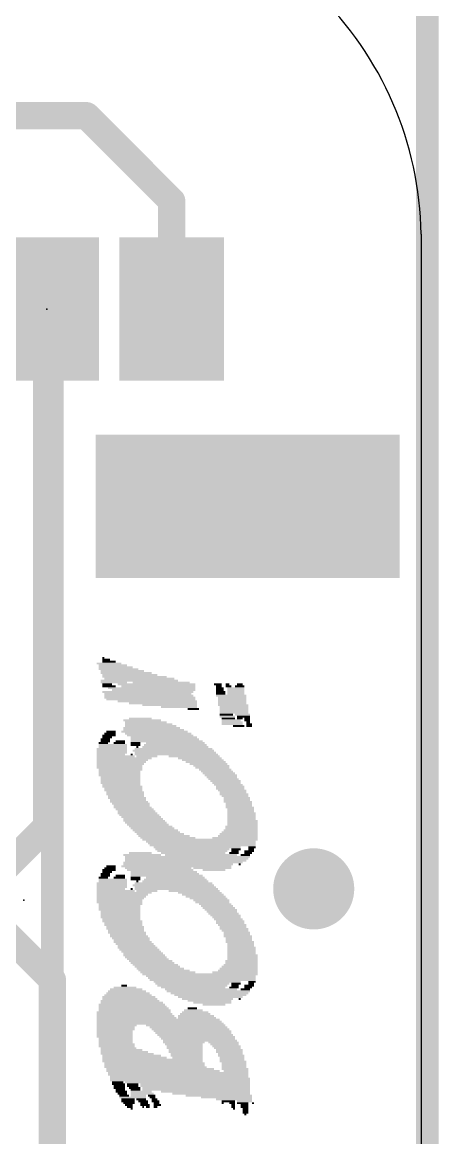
# Model space of a CAD drawing. Extents: x -30.9 to 32.9, y -36.3 to 40.7.
# Drawn here: x 20.87 to 25.53, y 7 to 19.46 of the extents above; entities that cross this region are included whole.
import ezdxf

# ---------------------------------------------------------------- set-up
doc = ezdxf.new("R2010")
doc.units = 0
for name, color, linetype in [('1', 12, 'CONTINUOUS'), ('16', 5, 'CONTINUOUS'), ('18', 110, 'CONTINUOUS'), ('20', 53, 'CONTINUOUS'), ('200', 132, 'CONTINUOUS'), ('23', 40, 'CONTINUOUS'), ('47', 253, 'CONTINUOUS')]:
    doc.layers.add(name, color=color, linetype=linetype)

# ---------------------------------------------------------------- blocks, each defined once
blk = doc.blocks.new('RECT')
blk.add_solid([(-0.5, -0.5), (0.5, -0.5), (-0.5, 0.5), (0.5, 0.5)])
blk = doc.blocks.new('ROUNDV')
at = {"const_width": 0.5}
blk.add_lwpolyline([(0, -0.25, 1), (0, 0.25, 1), (0, -0.25)], format="xyb", dxfattribs=at)

msp = doc.modelspace()

# ---------------------------------------------------------------- linework, layer by layer
at = {"layer": '1'}
for points, const_width in [([(25.4, 30.099), (25.4, -17.272)], 0.254), ([(11.1324, 18.415), (21.59, 18.415)], 0.3048), ([(21.59, 18.415), (22.5425, 17.4625)], 0.3048), ([(22.5425, 17.4625), (22.5425, 16.256)], 0.3048), ([(21.1455, 16.256), (21.1455, 10.4775)], 0.3048), ([(21.1455, 10.4775), (20.32, 9.652)], 0.3048), ([(21.209, 8.763), (20.32, 9.652)], 0.3048), ([(21.209, 8.763), (21.209, 3.0726)], 0.3048)]:
    msp.add_lwpolyline(points, dxfattribs=dict(at, const_width=const_width))
at = {"layer": '1', "const_width": 0.1524}
for points in [[(21.6439, 18.4689, 1), (21.5361, 18.3611)], [(21.59, 18.3388, 1), (21.59, 18.4912)], [(22.6187, 17.4625, 1), (22.4663, 17.4625)], [(22.4886, 17.4086, 1), (22.5964, 17.5164)], [(21.2217, 16.256, 1), (21.0693, 16.256)], [(22.4663, 16.256, 1), (22.6187, 16.256)], [(21.1994, 10.4236, 1), (21.0916, 10.5314)], [(21.0693, 10.4775, 1), (21.2217, 10.4775)], [(21.2852, 8.763, 1), (21.1328, 8.763)], [(21.1551, 8.7091, 1), (21.2629, 8.8169)]]:
    msp.add_lwpolyline(points, format="xyb", dxfattribs=at)
at = {"layer": '16', "const_width": 0.254}
for points in [[(25.4, 30.099), (25.4, -17.272)], [(21.209, 15.621), (13.716, 23.114)], [(21.209, -9.271), (21.209, 15.621)]]:
    msp.add_lwpolyline(points, dxfattribs=at)
at = {"layer": '16', "const_width": 0.127}
for points in [[(21.2725, 15.621, 1), (21.1455, 15.621)], [(21.1641, 15.5761, 1), (21.2539, 15.6659)]]:
    msp.add_lwpolyline(points, format="xyb", dxfattribs=at)
at = {"layer": '20'}
msp.add_line((25.3313, 17.0914), (25.3313, -12.9114), dxfattribs=at)
msp.add_arc((21.4959, 17.0302), 3.8359, 0.9145, 45.978, dxfattribs=at)
at = {"layer": '23'}
for p in [(21.1455, 16.256), (20.8915, 9.652)]:
    msp.add_point(p, dxfattribs=at)
at = {"layer": '47', "const_width": 0.13}
msp.add_lwpolyline([(25.4, -9.017), (25.4, 36.621)], dxfattribs=at)

# ---------------------------------------------------------------- block references
at = {"layer": '1'}
for p, xscale, yscale in [((21.1455, 16.256), 1.1684, 1.6002), ((22.5425, 16.256), 1.1684, 1.6002), ((23.3915, 14.052), 3.4, 1.6)]:
    msp.add_blockref('RECT', p, dxfattribs=dict(at, xscale=xscale, yscale=yscale))
at = {"layer": '18', "xscale": 0.9064, "yscale": 0.9064}
msp.add_blockref('ROUNDV', (24.13, 9.779), dxfattribs=at)
msp.add_blockref('ROUNDV', (24.13, 9.779), dxfattribs=at)
at = {"layer": '200', "yscale": 0.0212}
for p, xscale in [((21.7786, 12.3596), 0.0212), ((21.8104, 12.3385), 0.0847), ((21.8421, 12.2961), 0.2752), ((21.8844, 12.275), 0.3175), ((21.9162, 12.2538), 0.381), ((21.9479, 12.2326), 0.4445), ((21.9903, 12.2115), 0.4868), ((21.8421, 12.3173), 0.1482), ((22.0326, 12.1903), 0.5715), ((21.895, 12.0845), 0.2963), ((22.1808, 12.1057), 0.8678), ((22.0749, 12.1691), 0.6138), ((22.1279, 12.148), 0.7196), ((22.1808, 12.1268), 0.7831), ((22.4242, 12.0845), 0.635), ((21.8209, 12.0633), 0.1058), ((21.8421, 12.0422), 0.1482), ((22.276, 11.9787), 1.016), ((22.276, 11.9575), 0.9736), ((22.3183, 12.021), 0.9736), ((22.3395, 11.9998), 0.9313), ((22.3713, 12.0633), 0.8678), ((22.3924, 12.0422), 0.8255), ((23.0591, 12.0633), 0.0847), ((23.0697, 12.0422), 0.0635), ((23.0803, 12.021), 0.0847), ((23.0803, 11.9998), 0.0847), ((23.0909, 11.9787), 0.1058), ((23.0909, 11.9575), 0.1058), ((23.165, 12.0633), 0.0423), ((23.1756, 12.0422), 0.0635), ((23.2602, 12.021), 0.1905), ((23.2602, 11.9998), 0.1905), ((23.2602, 11.9787), 0.1905), ((23.2602, 11.9575), 0.1905), ((23.3026, 12.0422), 0.1058), ((23.3026, 12.0633), 0.0635), ((22.2866, 11.9363), 0.9948), ((22.2972, 11.9152), 1.016), ((22.3078, 11.894), 0.9948), ((22.3818, 11.8728), 0.889), ((22.4453, 11.8517), 0.762), ((22.5194, 11.8305), 0.6138), ((23.2073, 11.9363), 0.3387), ((23.2179, 11.9152), 0.3175), ((23.2179, 11.894), 0.3175), ((23.2179, 11.8728), 0.3175), ((23.2179, 11.8517), 0.3175), ((23.2285, 11.8305), 0.3387), ((22.6252, 11.8093), 0.4022), ((22.784, 11.7882), 0.127), ((23.2391, 11.8093), 0.3175), ((23.2391, 11.7882), 0.3175), ((23.2391, 11.767), 0.3175), ((23.2391, 11.7458), 0.3175), ((23.1544, 11.7247), 0.1482), ((23.165, 11.7035), 0.1693), ((23.3343, 11.7247), 0.1693), ((23.3449, 11.7035), 0.1482), ((22.2125, 11.6612), 0.4233), ((22.3183, 11.5765), 0.635), ((22.2548, 11.64), 0.4657), ((22.2866, 11.6188), 0.5291), ((22.3078, 11.5977), 0.5715), ((22.1913, 11.6823), 0.254), ((23.2073, 11.6612), 0.2117), ((23.1756, 11.6823), 0.1482), ((23.2179, 11.64), 0.2328), ((23.2179, 11.6188), 0.2328), ((23.292, 11.5977), 0.127), ((23.3026, 11.6823), 0.0635), ((23.3872, 11.6823), 0.0635), ((23.3872, 11.6612), 0.0635), ((23.3978, 11.64), 0.0423), ((23.4084, 11.6188), 0.0635), ((23.4084, 11.5977), 0.0635), ((21.8421, 11.4918), 0.1482), ((21.8209, 11.4707), 0.1058), ((21.8527, 11.513), 0.127), ((21.8633, 11.5342), 0.1058), ((22.3501, 11.5342), 0.7408), ((22.3395, 11.5553), 0.6773), ((22.3924, 11.513), 0.7408), ((22.4136, 11.4918), 0.7408), ((22.4559, 11.4707), 0.7408), ((21.8739, 11.3437), 0.3387), ((21.8844, 11.386), 0.3175), ((21.8844, 11.3648), 0.3175), ((21.7786, 11.4072), 0.1058), ((21.7998, 11.4495), 0.1058), ((21.7998, 11.4283), 0.1058), ((21.9585, 11.4072), 0.127), ((21.9691, 11.4283), 0.1058), ((22.4665, 11.4495), 0.762), ((22.1384, 11.4072), 0.1058), ((22.1384, 11.386), 0.1058), ((22.4877, 11.4283), 0.8043), ((22.5617, 11.3437), 0.8678), ((22.1596, 11.3648), 0.0212), ((22.5829, 11.3648), 0.7408), ((22.5829, 11.386), 0.6985), ((22.5829, 11.4072), 0.6561), ((21.8739, 11.3225), 0.3387), ((21.8739, 11.3013), 0.3387), ((21.8633, 11.2802), 0.3175), ((22.0114, 11.2378), 0.6138), ((21.9162, 11.259), 0.4233), ((21.9903, 11.2167), 0.5715), ((22.0961, 11.2802), 0.0212), ((22.5617, 11.3225), 0.9101), ((22.5829, 11.3013), 0.9101), ((22.5935, 11.2802), 0.9313), ((22.2654, 11.259), 0.2328), ((22.7946, 11.259), 0.5715), ((22.8581, 11.2378), 0.4868), ((22.8898, 11.2167), 0.4656), ((21.9585, 11.1532), 0.508), ((21.9585, 11.132), 0.508), ((21.9797, 11.1955), 0.5503), ((21.9691, 11.1744), 0.5291), ((21.9691, 11.1109), 0.4868), ((21.9585, 11.0897), 0.4656), ((22.9216, 11.1955), 0.4445), ((22.9533, 11.1744), 0.4233), ((22.9851, 11.1532), 0.4021), ((22.9956, 11.132), 0.381), ((23.0274, 11.1109), 0.3598), ((23.0486, 11.0897), 0.3598), ((21.9585, 11.0685), 0.4656), ((21.9585, 11.0474), 0.4656), ((21.9691, 11.0262), 0.4445), ((21.9691, 11.005), 0.4445), ((21.9691, 10.9839), 0.4445), ((21.9691, 10.9627), 0.4445), ((23.0697, 11.0685), 0.3598), ((23.0909, 11.0474), 0.3598), ((23.1015, 11.0262), 0.3387), ((23.1226, 11.005), 0.3387), ((23.1438, 10.9839), 0.3387), ((23.1544, 10.9627), 0.3175), ((21.9797, 10.9415), 0.4233), ((21.9903, 10.9204), 0.4445), ((22.0009, 10.8992), 0.4233), ((22.0009, 10.878), 0.4233), ((22.022, 10.8569), 0.4233), ((22.022, 10.8357), 0.4233), ((23.1756, 10.9415), 0.3175), ((23.1967, 10.9204), 0.3175), ((23.1967, 10.8992), 0.3175), ((23.2179, 10.878), 0.3175), ((23.2285, 10.8569), 0.2963), ((23.2391, 10.8357), 0.3175), ((22.0326, 10.8145), 0.4022), ((22.0432, 10.7934), 0.4233), ((22.0538, 10.7722), 0.4022), ((22.0644, 10.751), 0.4233), ((22.0855, 10.7299), 0.4233), ((22.0961, 10.7087), 0.4022), ((23.2496, 10.8145), 0.2963), ((23.2708, 10.7934), 0.2963), ((23.2708, 10.7722), 0.2963), ((23.2814, 10.751), 0.3175), ((23.292, 10.7299), 0.2963), ((23.292, 10.7087), 0.2963), ((22.1067, 10.6875), 0.4233), ((22.1279, 10.6664), 0.4233), ((22.149, 10.6452), 0.4233), ((22.1596, 10.624), 0.4445), ((22.1808, 10.6029), 0.4445), ((22.2019, 10.5817), 0.4445), ((23.3026, 10.6875), 0.3175), ((23.3131, 10.6664), 0.2963), ((23.3131, 10.6452), 0.2963), ((23.3237, 10.624), 0.3175), ((23.3237, 10.6029), 0.3175), ((23.3237, 10.5817), 0.3175), ((22.2231, 10.5605), 0.4445), ((22.2337, 10.5394), 0.4657), ((22.2548, 10.5182), 0.4657), ((22.276, 10.497), 0.4657), ((22.3078, 10.4759), 0.4868), ((23.3237, 10.4759), 0.3598), ((23.3237, 10.5605), 0.3175), ((23.3343, 10.5394), 0.3387), ((23.3343, 10.5182), 0.3387), ((23.3343, 10.497), 0.3387), ((22.3289, 10.4547), 0.4868), ((22.3607, 10.4336), 0.508), ((22.3818, 10.4124), 0.508), ((22.4136, 10.3912), 0.5291), ((22.4559, 10.3701), 0.5715), ((22.4983, 10.3489), 0.6138), ((23.2496, 10.3489), 0.508), ((23.2814, 10.3701), 0.4445), ((23.292, 10.3912), 0.4233), ((23.3026, 10.4124), 0.4022), ((23.3131, 10.4336), 0.381), ((23.3237, 10.4547), 0.3598), ((22.8581, 10.3277), 1.2911), ((22.8687, 10.3066), 1.2276), ((22.8792, 10.2854), 1.2065), ((22.8898, 10.2642), 1.1853), ((22.8263, 10.2431), 0.9736), ((22.7734, 10.2219), 0.8255), ((23.2602, 10.2219), 0.1058), ((23.4401, 10.2431), 0.0847), ((23.4295, 10.2219), 0.0635), ((22.2125, 10.1584), 0.4233), ((22.7099, 10.1161), 1.3758), ((22.6993, 10.0949), 1.3546), ((22.7205, 10.1372), 1.3969), ((22.1913, 10.1796), 0.254), ((22.7734, 10.2007), 0.7831), ((22.784, 10.1796), 0.7196), ((22.8687, 10.1584), 0.8043), ((23.2391, 10.1796), 0.1058), ((23.2496, 10.2007), 0.0847), ((23.3661, 10.1584), 0.1058), ((23.4084, 10.2007), 0.1058), ((23.3978, 10.1796), 0.0847), ((21.8421, 9.9891), 0.1482), ((21.8209, 9.9679), 0.1058), ((21.8527, 10.0102), 0.127), ((21.8633, 10.0314), 0.1058), ((22.5935, 10.0314), 1.2276), ((22.6676, 10.0737), 1.3335), ((22.6147, 10.0526), 1.2276), ((22.3924, 10.0102), 0.7408), ((22.4136, 9.9891), 0.7408), ((22.4559, 9.9679), 0.7408), ((22.9956, 10.0102), 0.4233), ((23.0168, 9.9891), 0.254), ((23.3026, 10.0526), 0.0212), ((21.8739, 9.8409), 0.3387), ((21.8844, 9.8832), 0.3175), ((21.8844, 9.8621), 0.3175), ((21.7786, 9.9044), 0.1058), ((21.7998, 9.9467), 0.1058), ((21.7998, 9.9256), 0.1058), ((21.9585, 9.9044), 0.127), ((21.9691, 9.9256), 0.1058), ((22.4665, 9.9467), 0.762), ((22.1384, 9.9044), 0.1058), ((22.1384, 9.8832), 0.1058), ((22.4877, 9.9256), 0.8043), ((22.5617, 9.8409), 0.8678), ((22.1596, 9.8621), 0.0212), ((22.5829, 9.8621), 0.7408), ((22.5829, 9.8832), 0.6985), ((22.5829, 9.9044), 0.6561), ((21.8739, 9.8197), 0.3387), ((21.8739, 9.7986), 0.3387), ((21.8633, 9.7774), 0.3175), ((22.0114, 9.7351), 0.6138), ((21.9162, 9.7562), 0.4233), ((21.9903, 9.7139), 0.5715), ((22.0961, 9.7774), 0.0212), ((22.5617, 9.8197), 0.9101), ((22.5829, 9.7986), 0.9101), ((22.5935, 9.7774), 0.9313), ((22.2654, 9.7562), 0.2328), ((22.7946, 9.7562), 0.5715), ((22.8581, 9.7351), 0.4868), ((22.8898, 9.7139), 0.4656), ((21.9585, 9.6504), 0.508), ((21.9585, 9.6292), 0.508), ((21.9797, 9.6927), 0.5503), ((21.9691, 9.6716), 0.5291), ((21.9691, 9.6081), 0.4868), ((21.9585, 9.5869), 0.4656), ((22.9216, 9.6927), 0.4445), ((22.9533, 9.6716), 0.4233), ((22.9851, 9.6504), 0.4021), ((22.9956, 9.6292), 0.381), ((23.0274, 9.6081), 0.3598), ((23.0486, 9.5869), 0.3598), ((21.9585, 9.5658), 0.4656), ((21.9585, 9.5446), 0.4656), ((21.9691, 9.5234), 0.4445), ((21.9691, 9.5023), 0.4445), ((21.9691, 9.4811), 0.4445), ((21.9691, 9.4599), 0.4445), ((23.0697, 9.5658), 0.3598), ((23.0909, 9.5446), 0.3598), ((23.1015, 9.5234), 0.3387), ((23.1226, 9.5023), 0.3387), ((23.1438, 9.4811), 0.3387), ((23.1544, 9.4599), 0.3175), ((21.9797, 9.4388), 0.4233), ((21.9903, 9.4176), 0.4445), ((22.0009, 9.3964), 0.4233), ((22.0009, 9.3753), 0.4233), ((22.022, 9.3541), 0.4233), ((23.1756, 9.4388), 0.3175), ((23.1967, 9.4176), 0.3175), ((23.1967, 9.3964), 0.3175), ((23.2179, 9.3753), 0.3175), ((23.2285, 9.3541), 0.2963), ((22.022, 9.3329), 0.4233), ((22.0326, 9.3118), 0.4022), ((22.0432, 9.2906), 0.4233), ((22.0538, 9.2694), 0.4022), ((22.0644, 9.2483), 0.4233), ((22.0855, 9.2271), 0.4233), ((23.2391, 9.3329), 0.3175), ((23.2496, 9.3118), 0.2963), ((23.2708, 9.2906), 0.2963), ((23.2708, 9.2694), 0.2963), ((23.2814, 9.2483), 0.3175), ((23.292, 9.2271), 0.2963), ((22.0961, 9.2059), 0.4022), ((22.1067, 9.1848), 0.4233), ((22.1279, 9.1636), 0.4233), ((22.149, 9.1424), 0.4233), ((22.1596, 9.1213), 0.4445), ((22.1808, 9.1001), 0.4445), ((23.292, 9.2059), 0.2963), ((23.3026, 9.1848), 0.3175), ((23.3131, 9.1636), 0.2963), ((23.3131, 9.1424), 0.2963), ((23.3237, 9.1213), 0.3175), ((23.3237, 9.1001), 0.3175), ((22.2019, 9.0789), 0.4445), ((22.2231, 9.0578), 0.4445), ((22.2337, 9.0366), 0.4657), ((22.2548, 9.0154), 0.4657), ((22.276, 8.9943), 0.4657), ((22.3078, 8.9731), 0.4868), ((23.3237, 8.9731), 0.3598), ((23.3237, 9.0789), 0.3175), ((23.3237, 9.0578), 0.3175), ((23.3343, 9.0366), 0.3387), ((23.3343, 9.0154), 0.3387), ((23.3343, 8.9943), 0.3387), ((22.3289, 8.9519), 0.4868), ((22.3607, 8.9308), 0.508), ((22.3818, 8.9096), 0.508), ((22.4136, 8.8884), 0.5291), ((22.4559, 8.8673), 0.5715), ((22.4983, 8.8461), 0.6138), ((23.2496, 8.8461), 0.508), ((23.2814, 8.8673), 0.4445), ((23.292, 8.8884), 0.4233), ((23.3026, 8.9096), 0.4022), ((23.3131, 8.9308), 0.381), ((23.3237, 8.9519), 0.3598), ((22.8581, 8.8249), 1.2911), ((22.8687, 8.8038), 1.2276), ((22.8792, 8.7826), 1.2065), ((22.8898, 8.7614), 1.1853), ((22.8263, 8.7403), 0.9736), ((22.7734, 8.7191), 0.8255), ((23.2602, 8.7191), 0.1058), ((23.4401, 8.7403), 0.0847), ((23.4295, 8.7191), 0.0635), ((22.0538, 8.5921), 0.5291), ((22.0538, 8.6133), 0.4868), ((22.0432, 8.6345), 0.4233), ((22.0326, 8.6556), 0.3598), ((22.022, 8.6768), 0.254), ((22.0114, 8.698), 0.0635), ((22.7734, 8.698), 0.7831), ((22.784, 8.6768), 0.7196), ((22.8687, 8.6556), 0.8043), ((22.9533, 8.6345), 0.9313), ((22.9639, 8.6133), 0.8678), ((22.9745, 8.5921), 0.8043), ((23.2391, 8.6768), 0.1058), ((23.2496, 8.698), 0.0847), ((23.3661, 8.6556), 0.1058), ((23.4084, 8.698), 0.1058), ((23.3978, 8.6768), 0.0847), ((22.0961, 8.4863), 0.7408), ((22.1067, 8.4651), 0.762), ((22.0749, 8.5286), 0.6561), ((22.0961, 8.5075), 0.6985), ((22.0749, 8.5498), 0.6138), ((22.0644, 8.571), 0.5926), ((22.9745, 8.571), 0.7196), ((22.9427, 8.5498), 0.5715), ((22.9639, 8.5286), 0.4868), ((22.9956, 8.5075), 0.4233), ((23.0168, 8.4863), 0.254), ((23.3026, 8.5498), 0.0212), ((22.1384, 8.3593), 0.8678), ((22.149, 8.3381), 0.889), ((22.1173, 8.4016), 0.8255), ((22.1279, 8.3805), 0.8466), ((22.1173, 8.444), 0.7831), ((22.1279, 8.4228), 0.8043), ((22.8157, 8.3593), 0.4022), ((22.8263, 8.3381), 0.4233), ((22.8052, 8.3805), 0.3387), ((22.8052, 8.4016), 0.2963), ((22.784, 8.4228), 0.2117), ((22.7734, 8.444), 0.1058), ((22.3924, 8.317), 1.3758), ((22.403, 8.2958), 1.3969), ((22.4136, 8.2746), 1.4181), ((21.9268, 8.2535), 0.4445), ((21.9162, 8.2323), 0.4233), ((22.6993, 8.2535), 0.889), ((22.7311, 8.2323), 0.8678), ((21.9056, 8.19), 0.4022), ((21.9056, 8.1688), 0.4022), ((21.9056, 8.1476), 0.4022), ((21.9056, 8.1265), 0.4022), ((21.9162, 8.2111), 0.4233), ((21.9162, 8.1053), 0.381), ((22.7522, 8.2111), 0.8678), ((22.7734, 8.19), 0.8678), ((22.784, 8.1688), 0.8466), ((22.8052, 8.1476), 0.8466), ((22.8263, 8.1265), 0.8466), ((22.8369, 8.1053), 0.8255), ((21.9162, 8.0841), 0.381), ((21.9162, 8.063), 0.381), ((21.9268, 8.0418), 0.4022), ((21.9268, 8.0206), 0.4022), ((21.9479, 7.9995), 0.4022), ((21.9797, 7.9783), 0.4656), ((22.8581, 8.0841), 0.8255), ((22.6782, 8.063), 0.4656), ((22.6782, 8.0418), 0.4233), ((22.6887, 8.0206), 0.4022), ((22.6887, 7.9995), 0.4022), ((22.6993, 7.9783), 0.381), ((23.1226, 8.063), 0.3387), ((23.1332, 8.0418), 0.3175), ((23.1544, 8.0206), 0.3175), ((23.165, 7.9995), 0.2963), ((23.1861, 7.9783), 0.2963), ((22.0114, 7.9571), 0.5291), ((22.0432, 7.936), 0.5926), ((22.0961, 7.9148), 0.6561), ((22.3289, 7.8725), 1.1218), ((22.3289, 7.8513), 1.1218), ((22.1279, 7.8937), 0.7196), ((22.6993, 7.9571), 0.381), ((22.7099, 7.936), 0.3598), ((22.7099, 7.9148), 0.3598), ((22.7205, 7.8937), 0.3387), ((23.1861, 7.9571), 0.2963), ((23.1967, 7.936), 0.2752), ((23.2073, 7.9148), 0.2963), ((23.2179, 7.8937), 0.2752), ((23.2179, 7.8725), 0.2752), ((23.2285, 7.8513), 0.2963), ((22.3501, 7.8302), 1.1218), ((22.3501, 7.809), 1.1218), ((22.3607, 7.7878), 1.143), ((22.4136, 7.7667), 1.2065), ((22.4453, 7.7455), 1.27), ((22.6147, 7.7243), 1.5663), ((23.2496, 7.7667), 0.2963), ((23.2391, 7.8302), 0.2752), ((23.2391, 7.809), 0.2752), ((23.2391, 7.7878), 0.2752), ((23.2602, 7.7455), 0.2752), ((22.6147, 7.7032), 1.5663), ((22.6252, 7.682), 1.5451), ((22.6358, 7.6608), 1.5663), ((22.6358, 7.6397), 1.5663), ((21.9479, 7.5973), 0.1482), ((21.9374, 7.6185), 0.127), ((22.7205, 7.6185), 1.3969), ((22.1067, 7.5973), 0.127), ((22.8052, 7.5973), 1.2276), ((21.9585, 7.5762), 0.127), ((21.9585, 7.555), 0.127), ((21.9691, 7.5338), 0.1058), ((21.9797, 7.5127), 0.127), ((21.9903, 7.4915), 0.1058), ((22.0114, 7.4703), 0.1058), ((22.1067, 7.5762), 0.127), ((22.1279, 7.555), 0.127), ((22.1384, 7.5338), 0.1058), ((22.2019, 7.5127), 0.2328), ((22.2125, 7.4915), 0.254), ((22.1702, 7.4703), 0.1693), ((22.8052, 7.5762), 1.2276), ((22.8157, 7.555), 1.2065), ((22.8157, 7.5338), 1.2065), ((22.3183, 7.4703), 0.0847), ((22.9216, 7.5127), 0.9948), ((22.9851, 7.4915), 0.8678), ((23.0697, 7.4703), 0.7408), ((22.1067, 7.4492), 0.2963), ((22.0538, 7.428), 0.1482), ((22.0538, 7.4068), 0.1482), ((22.0644, 7.3857), 0.127), ((22.0644, 7.3645), 0.0847), ((22.0749, 7.3433), 0.0635), ((22.2019, 7.428), 0.1058), ((22.2231, 7.4068), 0.1058), ((22.2337, 7.3857), 0.0847), ((22.2443, 7.3645), 0.1058), ((22.2231, 7.3433), 0.0212), ((22.276, 7.3433), 0.0423), ((22.3289, 7.4492), 0.0635), ((22.3501, 7.428), 0.0635), ((22.3607, 7.4068), 0.0847), ((22.3818, 7.3645), 0.0847), ((22.3713, 7.3857), 0.0635), ((22.3607, 7.3433), 0.0423), ((23.1544, 7.4492), 0.5715), ((23.2391, 7.428), 0.4022), ((23.1756, 7.4068), 0.1482), ((23.1121, 7.3857), 0.0212), ((23.2179, 7.3857), 0.0635), ((23.2285, 7.3645), 0.0423), ((23.2285, 7.3433), 0.0423), ((23.3555, 7.4068), 0.1693), ((23.3343, 7.3857), 0.127), ((23.3555, 7.3645), 0.0847), ((23.3555, 7.3433), 0.0847), ((23.4507, 7.3857), 0.0212), ((22.0961, 7.3222), 0.0212), ((23.2391, 7.3222), 0.0212), ((23.3661, 7.3222), 0.0635), ((23.3661, 7.301), 0.0635), ((23.3661, 7.2798), 0.0635), ((23.3661, 7.2587), 0.0212)]:
    msp.add_blockref('RECT', p, dxfattribs=dict(at, xscale=xscale))

doc.saveas('drawing.dxf')
